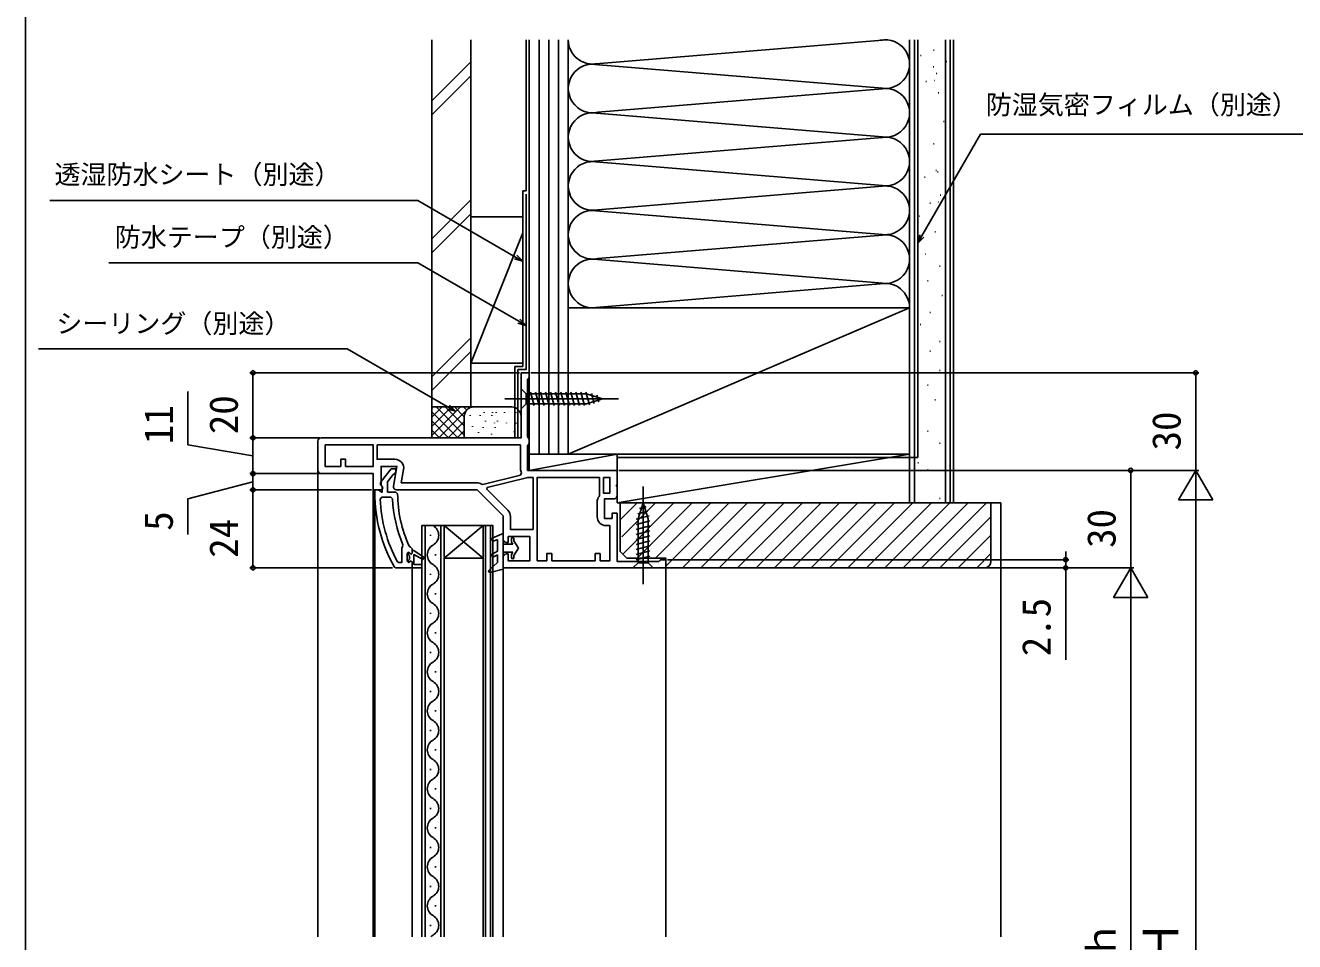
# Model space of a CAD drawing. Units: millimetres, scale not verified. Extents: x -525 to 525, y -785 to 781.
# Drawn here: x -525 to -134.6, y 340.2 to 622.1 of the extents above; entities that cross this region are included whole.
import ezdxf
from ezdxf.enums import TextEntityAlignment as Align

# ---------------------------------------------------------------- set-up
doc = ezdxf.new("R2010")
doc.units = ezdxf.units.MM
doc.header["$LTSCALE"] = 4
for name, color, linetype in [('0-2_YKK_11', 7, 'Continuous'), ('0-3_YKK_12', 2, 'Continuous'), ('0-4_YKK_13', 4, 'Continuous'), ('0-6_YKK_D', 6, 'Continuous'), ('0-7_YKK_ZWAK', 7, 'Continuous'), ('0-8_YSS_K', 3, 'Continuous'), ('0-9_YSS_KE', 3, 'Continuous')]:
    doc.layers.add(name, color=color, linetype=linetype)
doc.styles.add('ＭＳ ゴシック', font='')
doc.styles.get('ＭＳ ゴシック').set_extended_font_data('MS Gothic')

msp = doc.modelspace()

# ---------------------------------------------------------------- linework, layer by layer
at = {"layer": '0-2_YKK_11'}
for p, q in [((-435, 485.2), (-435, 494.2)), ((-370, 483), (-368.8, 483)), ((-349.1, 475.5), (-349.1, 470.9))]:
    msp.add_line(p, q, dxfattribs=at)
for points in [[(-434, 495.2), (-372.5, 495.2), (-372.5, 515.2), (-370, 515.2), (-370, 513.9), (-370.25, 513.467), (-370.5, 513.034), (-370.5, 495.566), (-370.25, 495.133), (-370, 494.7), (-370, 493.6), (-370.25, 493.167), (-370.5, 492.734), (-370.5, 485.2), (-343, 485.2), (-343, 480.958), (-343.12, 480.775), (-343.12, 480.225), (-343, 480.042), (-343, 477.4)], [(-416.8, 493), (-372.7, 493), (-372.7, 485.7)], [(-411.318, 488.6), (-416.8, 488.6), (-416.8, 493)], [(-411.785, 480.374), (-410.722, 486.4), (-415.6, 486.4), (-415.6, 480.644), (-415.058, 479.776), (-415.377, 479.2), (-418, 479.2), (-418, 484.2), (-434, 484.2)], [(-415.587, 481.717), (-412.475, 485.7), (-411, 485.7), (-411, 484.599), (-411.475, 484.099), (-411.845, 483.908), (-413.6, 481.661), (-413.6, 478.5), (-410.999, 478.5), (-410.5, 478.003)], [(-386.207, 481.4), (-409.37, 481.4), (-408.659, 485.431)], [(-372.377, 484.419), (-372.698, 483.697), (-384.283, 480.857), (-384.684, 480.929)], [(-417.5, 478.2), (-417.5, 479.2), (-416.4, 479.2), (-415.904, 478.763), (-415.606, 478.5), (-415.2, 478.5), (-415.2, 479.9), (-415.4, 480.3)], [(-376.591, 472.902), (-383.08, 479.391), (-382.923, 479.954), (-370.477, 483.006), (-370.302, 483.017)], [(-368.8, 483), (-368.8, 467), (-375.8, 467), (-375.8, 470.993)], [(-367.6, 457.4), (-367.6, 483), (-348.4, 483), (-348.4, 477.497), (-348.509, 477.185)], [(-415.863, 476.379), (-415.363, 476.9), (-412.561, 476.9), (-412.061, 476.422)], [(-378, 464), (-378, 471.2), (-386, 479.2), (-410.8, 479.2)], [(-344, 476.4), (-346.9, 476.4), (-346.9, 470.4), (-344.5, 470.4), (-344.5, 472), (-343, 472), (-343, 457.2), (-330.092, 457.2), (-329.796, 457.45), (-329.5, 457.7), (-328, 457.7), (-328, 455.2), (-378, 455.2), (-378, 458.5)], [(-377, 459.5), (-376.5, 459.5), (-376.5, 457.4), (-369.8, 457.4), (-369.8, 464.8), (-376.5, 464.8), (-376.5, 463), (-377, 463)], [(-346.4, 468.2), (-345.2, 468.2), (-345.2, 457.4), (-348.2, 457.4), (-348.2, 459.6), (-349.7, 459.6), (-349.7, 457.4), (-363.1, 457.4), (-363.1, 459.6), (-364.6, 459.6), (-364.6, 457.4), (-367.6, 457.4)], [(-409.2, 461.312), (-409.2, 456.8), (-410.106, 456.8), (-410.545, 457.062)], [(-408.855, 462.296), (-409.008, 461.706), (-409.2, 461.312)], [(-406.926, 461.891), (-406.486, 461.6), (-406, 461.1), (-406, 460.5), (-405.5, 460.5), (-402.368, 458.413), (-402.789, 457.735), (-405.5, 459.3), (-405.5, 456.2), (-403, 456.2), (-403, 455.2), (-406, 455.2), (-403, 455.2), (-403, 456.2), (-405.5, 456.2), (-405.5, 459.3), (-402.789, 457.735), (-402.368, 458.413), (-405.5, 460.5), (-406, 460.5), (-406, 459.7), (-406.3, 459.4), (-406.59, 459.625), (-407.075, 460), (-407.1, 460), (-407.1, 459.194), (-406.838, 458.896), (-406.838, 457.904), (-407.1, 457.606), (-407.1, 456.8), (-407.6, 457.3), (-407.6, 459.5), (-407.1, 460), (-407.1, 459.194), (-406.838, 458.896), (-406.838, 457.904), (-407.1, 457.606), (-407.1, 456.8), (-406.59, 457.175), (-406.3, 457.4)], [(-406.3, 457.4), (-406, 457.1), (-406, 455.2)], [(-406, 455.2), (-411.047, 455.2), (-411.482, 455.453)]]:
    msp.add_lwpolyline(points, dxfattribs=at)
for points in [[(-432.8, 493), (-418, 493), (-418, 486.4), (-426.5, 486.4), (-426.5, 488.6), (-428, 488.6), (-428, 486.4), (-432.8, 486.4)], [(-347.2, 483), (-347.2, 478.2), (-345.2, 478.2), (-345.2, 483)]]:
    msp.add_lwpolyline(points, close=True, dxfattribs=at)
for centre, radius, start, end in [((-434, 494.2), 1, 90, 180), ((-411.318, 485.9), 2.7, 350, 90), ((-434, 485.2), 1, 180, 270), ((-370, 485.7), 2.7, 180, 208.31334), ((-414.8, 481.1), 1, 141.91328, 233.13011), ((-410.8, 480.2), 1, 170, 270), ((-386.207, 478.7), 2.7, 55.65676, 90), ((-370, 485.7), 2.7, 263.58075, 270), ((-371.5, 478.2), 46, 179.99999, 209.63715), ((-371.5, 478.2), 44.4, 182.34992, 208.42982), ((-371.5, 478.2), 40.6, 182.5101, 203.06204), ((-371.5, 478.2), 39, 180.29012, 204.71984), ((-346.4, 475.5), 2.7, 141.37517, 180), ((-344, 477.4), 1, 270, 0), ((-378.5, 470.993), 2.7, 360, 45), ((-346.4, 470.9), 2.7, 180, 270), ((-377, 464), 1, 180, 270), ((-377, 458.5), 1, 90, 180)]:
    msp.add_arc(centre, radius, start, end, dxfattribs=at)
at = {"layer": '0-3_YKK_12'}
for p, q in [((-435, 485.2), (-435, 341.7)), ((-418, 479.7), (-418, 341.7)), ((-417.5, 479.2), (-417.5, 341.7)), ((-402, 341.7), (-402, 468.2)), ((-400.36, 465.4), (-400.36, 465)), ((-397.2, 468.2), (-397.2, 341.7)), ((-396.2, 468.2), (-384.2, 468.2)), ((-396.2, 468.2), (-384.2, 458.2)), ((-384.2, 468.2), (-396.2, 458.2)), ((-383.5, 341.7), (-383.5, 468.2)), ((-381.9, 468.2), (-381.9, 341.7)), ((-398.84, 459.4), (-398.84, 459)), ((-396.2, 458.2), (-384.2, 458.2)), ((-406, 341.7), (-406, 455.2)), ((-400.36, 453.4), (-400.36, 453)), ((-378, 455.7), (-378, 341.7)), ((-328.003, 455.7), (-328.003, 341.7)), ((-398.84, 447.4), (-398.84, 447)), ((-400.36, 441.4), (-400.36, 441)), ((-398.84, 435.4), (-398.84, 435)), ((-400.36, 429.4), (-400.36, 429)), ((-398.84, 423.4), (-398.84, 423)), ((-400.36, 417.4), (-400.36, 417)), ((-398.84, 411.4), (-398.84, 411)), ((-400.36, 405.4), (-400.36, 405)), ((-398.84, 399.4), (-398.84, 399)), ((-400.36, 393.4), (-400.36, 393)), ((-398.84, 387.4), (-398.84, 387)), ((-400.36, 381.4), (-400.36, 381)), ((-398.84, 375.4), (-398.84, 375)), ((-400.36, 369.4), (-400.36, 369)), ((-398.84, 363.4), (-398.84, 363)), ((-400.36, 357.4), (-400.36, 357)), ((-398.84, 351.4), (-398.84, 351)), ((-400.36, 345.4), (-400.36, 345))]:
    msp.add_line(p, q, dxfattribs=at)
for points in [[(-403, 341.7), (-403, 468.2), (-396.2, 468.2), (-396.2, 341.7)], [(-384.2, 341.7), (-384.2, 468.2), (-381.2, 468.2), (-381.2, 341.7)]]:
    msp.add_lwpolyline(points, dxfattribs=at)
for centre, start, end in [((-401.277, 465.2), 299.20254, 60.79746), ((-397.923, 459.2), 119.20254, 240.79746), ((-401.277, 453.2), 299.20254, 60.79746), ((-397.923, 447.2), 119.20254, 240.79746), ((-401.277, 441.2), 299.20254, 60.79746), ((-397.923, 435.2), 119.20254, 240.79746), ((-401.277, 429.2), 299.20254, 60.79746), ((-397.923, 423.2), 119.20254, 240.79746), ((-401.277, 417.2), 299.20254, 60.79746), ((-397.923, 411.2), 119.20254, 240.79746), ((-401.277, 405.2), 299.20254, 60.79746), ((-397.923, 399.2), 119.20254, 240.79746), ((-401.277, 393.2), 299.20254, 60.79746), ((-397.923, 387.2), 119.20254, 240.79746), ((-401.277, 381.2), 299.20254, 60.79746), ((-397.923, 375.2), 119.20254, 240.79746), ((-401.277, 369.2), 299.20254, 60.79746), ((-397.923, 363.2), 119.20254, 240.79746), ((-401.277, 357.2), 299.20254, 60.79746), ((-397.923, 351.2), 119.20254, 240.79746), ((-401.277, 345.2), 299.20254, 60.79746), ((-397.923, 339.2), 119.20254, 133.32971)]:
    msp.add_arc(centre, 3.437, start, end, dxfattribs=at)
at = {"layer": '0-4_YKK_13'}
for p, q in [((-372.5, 510.3), (-372.5, 504.1)), ((-372.5, 510.3), (-370.95, 508.75)), ((-352.416, 508.75), (-370.95, 508.75)), ((-370.95, 508.75), (-370.95, 505.65)), ((-368.524, 505.1), (-369.649, 509.3)), ((-366.971, 505.1), (-368.096, 509.3)), ((-365.418, 505.1), (-366.543, 509.3)), ((-363.865, 505.1), (-364.99, 509.3)), ((-362.312, 505.1), (-363.437, 509.3)), ((-360.759, 505.1), (-361.884, 509.3)), ((-359.206, 505.1), (-360.331, 509.3)), ((-357.653, 505.1), (-358.779, 509.3)), ((-356.1, 505.1), (-357.226, 509.3)), ((-354.547, 505.1), (-355.673, 509.3)), ((-352.994, 505.1), (-354.12, 509.3)), ((-351.511, 505.359), (-352.567, 509.3)), ((-347.5, 507.2), (-352.416, 508.75)), ((-350.079, 505.81), (-350.892, 508.846)), ((-348.647, 506.262), (-349.196, 508.312)), ((-377.5, 507.2), (-342.5, 507.2)), ((-372.5, 504.1), (-370.95, 505.65)), ((-370.95, 505.65), (-352.416, 505.65)), ((-347.5, 507.2), (-352.416, 505.65)), ((-335, 450.2), (-335, 480.2)), ((-333.61, 472.621), (-336.646, 471.808)), ((-335, 475.2), (-336.55, 470.284)), ((-334.062, 474.053), (-336.112, 473.504)), ((-335, 475.2), (-333.45, 470.284)), ((-333.159, 471.189), (-337.1, 470.133)), ((-332.9, 469.706), (-337.1, 468.58)), ((-336.55, 470.284), (-336.55, 456.75)), ((-333.45, 456.75), (-333.45, 470.284)), ((-381.193, 464.461), (-378, 465.8)), ((-378, 454.8), (-378, 465.8)), ((-332.9, 468.153), (-337.1, 467.027)), ((-332.9, 466.6), (-337.1, 465.474)), ((-332.9, 465.047), (-337.1, 463.921)), ((-380.807, 463.539), (-379.8, 463.961)), ((-375.071, 462.5), (-378, 462.5)), ((-375.5, 463.35), (-375.5, 464.1)), ((-375.446, 463.15), (-375.071, 462.5)), ((-374.7, 464.1), (-374.7, 463.466)), ((-373.3, 461.25), (-374.7, 463.466)), ((-373.3, 461.25), (-374.7, 459.034)), ((-332.9, 463.494), (-337.1, 462.368)), ((-332.9, 461.941), (-337.1, 460.816)), ((-379.8, 459.169), (-380.766, 458.658)), ((-379.8, 459.169), (-379.8, 456.8)), ((-378, 460), (-375.071, 460)), ((-375.5, 458.4), (-375.5, 459.15)), ((-375.446, 459.35), (-375.071, 460)), ((-374.7, 459.034), (-374.7, 458.4)), ((-332.9, 460.388), (-337.1, 459.263)), ((-332.9, 458.835), (-337.1, 457.71)), ((-382.367, 454.498), (-379.8, 456.8)), ((-382.004, 453.812), (-378, 454.8)), ((-338.1, 455.2), (-336.55, 456.75)), ((-338.1, 455.2), (-331.9, 455.2)), ((-336.55, 456.75), (-333.45, 456.75)), ((-331.9, 455.2), (-333.45, 456.75))]:
    msp.add_line(p, q, dxfattribs=at)
msp.add_lwpolyline([(-379.8, 463.961), (-379.8, 460.3), (-381.234, 459.542)], dxfattribs=at)
for centre, radius, start, end in [((-381, 464), 0.5, 112.74717, 292.74717), ((-375.1, 464.1), 0.4, 0, 180.00219), ((-375.1, 463.35), 0.4, 180, 210.00159), ((-381, 459.1), 0.5, 117.86478, 297.86478), ((-375.1, 459.15), 0.4, 150.0011, 180), ((-375.1, 458.4), 0.4, 180.00219, 0), ((-382.1, 454.2), 0.4, 131.88663, 283.8652)]:
    msp.add_arc(centre, radius, start, end, dxfattribs=at)
at = {"layer": '0-6_YKK_D'}
for p, q in [((-372.989, 515.2), (-456, 515.2)), ((-455, 515.2), (-455, 495.2)), ((-369.489, 515.2), (-163.988, 515.2)), ((-164.988, 515.2), (-164.988, 485.196)), ((-434.559, 495.2), (-456, 495.2)), ((-434.559, 495.2), (-456, 495.2)), ((-455, 484.2), (-455, 495.2)), ((-434.989, 484.2), (-456, 484.2)), ((-434.489, 484.2), (-456, 484.2)), ((-455, 484.2), (-455, 479.2)), ((-342.489, 485.2), (-163.988, 485.2)), ((-341.991, 485.196), (-163.988, 485.196)), ((-184.988, 455.196), (-184.988, 485.2)), ((-164.988, 485.2), (-170.238, 476.107)), ((-164.988, 485.2), (-159.738, 476.107)), ((-164.988, 485.2), (-164.988, 467.013)), ((-418.489, 479.2), (-456, 479.2)), ((-418.489, 479.2), (-456, 479.2)), ((-455, 479.2), (-455, 455.2)), ((-170.238, 476.107), (-159.738, 476.107)), ((-164.988, 205.7), (-164.988, 474.7)), ((-327.487, 457.7), (-203.988, 457.7)), ((-204.988, 457.7), (-204.988, 460.25)), ((-204.988, 457.7), (-204.988, 455.2)), ((-412.037, 455.2), (-456, 455.2)), ((-327.489, 455.2), (-203.988, 455.2)), ((-325.486, 455.196), (-183.988, 455.196)), ((-204.988, 455.2), (-204.988, 426.873)), ((-184.988, 455.195), (-190.238, 446.102)), ((-184.988, 455.195), (-179.738, 446.102)), ((-184.988, 455.195), (-184.988, 437.009)), ((-190.238, 446.102), (-179.738, 446.102)), ((-184.988, 444.695), (-184.988, 235.7))]:
    msp.add_line(p, q, dxfattribs=at)
for points in [[(-250.489, 555.119), (-249.214, 557.328), (-231.165, 588.59), (-107.946, 588.59)], [(-371.988, 549.564), (-374.197, 550.839), (-404.276, 568.206), (-517.454, 568.206)], [(-248.623, 556.986), (-250.489, 555.119), (-249.806, 557.669)], [(-373.855, 551.431), (-371.988, 549.564), (-374.538, 550.248)], [(-370.988, 529.801), (-373.197, 531.076), (-404.276, 549.02), (-499.3, 549.02)], [(-372.855, 531.668), (-370.988, 529.801), (-373.538, 530.485)], [(-392.689, 503.384), (-394.897, 504.659), (-425.977, 522.602), (-521, 522.602)], [(-455, 489.7), (-475, 493.094), (-475, 509.435)], [(-394.555, 505.25), (-392.689, 503.384), (-395.239, 504.067)], [(-455, 481.7), (-475, 476.443), (-475, 465.489)]]:
    msp.add_lwpolyline(points, dxfattribs=at)
for centre in [(-455, 515.2), (-164.988, 515.2), (-455, 495.2), (-455, 495.2), (-455, 484.2), (-455, 484.2), (-184.988, 485.2), (-455, 479.2), (-455, 479.2), (-204.988, 457.7), (-455, 455.2), (-204.988, 455.2)]:
    msp.add_circle(centre, 0.637, dxfattribs=at)
at = {"layer": '0-7_YKK_ZWAK'}
msp.add_line((-525, 745.2), (-525, -784.8), dxfattribs=at)
at = {"layer": '0-8_YSS_K'}
for p, q in [((-369.988, 617.7), (-369.988, 490.2)), ((-366.988, 617.7), (-366.988, 490.2)), ((-363.988, 617.7), (-363.988, 490.2)), ((-360.988, 617.7), (-360.988, 490.2)), ((-357.989, 535.2), (-357.989, 617.7)), ((-357.988, 490.2), (-357.988, 617.7)), ((-350.795, 610.206), (-260.108, 617.7)), ((-252.989, 535.2), (-252.989, 617.7)), ((-251.488, 475.2), (-251.488, 617.7)), ((-241.988, 475.2), (-241.988, 617.7)), ((-239.488, 617.7), (-239.488, 475.2)), ((-245.633, 614.485), (-245.433, 614.485)), ((-399.989, 598.84), (-387.989, 610.84)), ((-351.078, 610.217), (-260.108, 602.7)), ((-249.634, 612.884), (-249.434, 612.884)), ((-245.796, 609.376), (-245.596, 609.376)), ((-241.794, 610.977), (-241.594, 610.977)), ((-399.989, 594.598), (-387.989, 606.598)), ((-245.39, 605.181), (-245.19, 605.181)), ((-244.832, 607.282), (-244.632, 607.282)), ((-348.958, 595.358), (-260.108, 602.7)), ((-248.034, 604.881), (-247.834, 604.881)), ((-244.195, 601.373), (-243.995, 601.373)), ((-260.108, 587.7), (-351.807, 595.277)), ((-242.595, 592.57), (-242.395, 592.57)), ((-349.957, 580.275), (-260.108, 587.7)), ((-245.654, 585.639), (-245.454, 585.639)), ((-260.108, 572.7), (-350.882, 580.201)), ((-248.407, 575.439), (-248.207, 575.439)), ((-244.908, 577.433), (-244.708, 577.433)), ((-244.405, 577.039), (-244.205, 577.039)), ((-348.924, 565.361), (-260.108, 572.7)), ((-399.989, 556.414), (-387.989, 568.414)), ((-246.806, 567.436), (-246.606, 567.436)), ((-244.162, 567.735), (-243.962, 567.735)), ((-243.605, 569.836), (-243.405, 569.836)), ((-399.989, 552.171), (-387.989, 564.171)), ((-387.989, 563.2), (-371.988, 563.2)), ((-387.989, 563.2), (-387.989, 518.2)), ((-349.544, 565.09), (-260.108, 557.7)), ((-250.007, 563.434), (-249.807, 563.434)), ((-369.989, 518.2), (-369.989, 562.2)), ((-245.205, 558.632), (-245.005, 558.632)), ((-371.988, 558.227), (-387.989, 518.2)), ((-260.108, 557.7), (-348.958, 550.358)), ((-248.265, 551.701), (-248.065, 551.701)), ((-348.958, 550.042), (-260.108, 542.7)), ((-243.789, 547.971), (-243.589, 547.971)), ((-247.519, 543.495), (-247.319, 543.495)), ((-350.795, 535.206), (-262.021, 542.542)), ((-243.043, 539.019), (-242.843, 539.019)), ((-357.989, 490.2), (-252.989, 535.2)), ((-246.773, 533.798), (-246.573, 533.798)), ((-249.757, 530.068), (-249.557, 530.068)), ((-387.989, 525.988), (-399.989, 513.988)), ((-243.789, 524.846), (-243.589, 524.846)), ((-399.989, 509.745), (-387.989, 521.745)), ((-246.773, 521.862), (-246.573, 521.862)), ((-371.988, 518.2), (-387.989, 518.2)), ((-250.503, 518.878), (-250.303, 518.878)), ((-243.789, 515.894), (-243.589, 515.894)), ((-247.519, 511.418), (-247.319, 511.418)), ((-399.989, 504.743), (-399.989, 495.236)), ((-386.989, 504.743), (-399.989, 504.743)), ((-399.989, 495.885), (-391.131, 504.743)), ((-399.989, 498.713), (-393.96, 504.743)), ((-399.989, 501.542), (-396.788, 504.743)), ((-399.989, 504.37), (-399.617, 504.743)), ((-398.676, 504.743), (-389.989, 496.056)), ((-397.81, 495.236), (-388.303, 504.743)), ((-395.847, 504.743), (-389.989, 498.885)), ((-393.019, 504.743), (-389.989, 501.713)), ((-390.19, 504.743), (-389.209, 503.761)), ((-387.362, 504.743), (-387.341, 504.722)), ((-375.405, 504.742), (-386.989, 504.743)), ((-245.281, 506.942), (-245.081, 506.942)), ((-399.989, 503.228), (-391.998, 495.237)), ((-399.989, 500.4), (-394.826, 495.236)), ((-394.981, 495.236), (-389.989, 500.228)), ((-389.989, 501.743), (-389.989, 495.237)), ((-388.162, 501.938), (-388.162, 502.138)), ((-385.149, 501.938), (-385.149, 502.138)), ((-383.822, 502.939), (-383.822, 503.139)), ((-383.488, 500.269), (-383.488, 500.469)), ((-381.478, 501.938), (-381.478, 502.138)), ((-381.307, 502.939), (-381.307, 503.139)), ((-380.695, 499.666), (-380.695, 499.866)), ((-380.151, 502.939), (-380.151, 503.139)), ((-379.817, 500.269), (-379.817, 500.469)), ((-377.636, 502.939), (-377.636, 503.139)), ((-377.024, 499.666), (-377.024, 499.866)), ((-374.139, 502.939), (-374.139, 503.139)), ((-373.969, 499.601), (-373.969, 499.801)), ((-372.489, 501.743), (-372.489, 496.242)), ((-250.503, 502.466), (-250.303, 502.466)), ((-399.989, 497.571), (-397.654, 495.236)), ((-392.152, 495.237), (-389.972, 497.417)), ((-387.494, 498.6), (-387.494, 498.8)), ((-385.663, 496.743), (-385.663, 496.943)), ((-384.147, 498.266), (-384.147, 498.466)), ((-381.641, 496.263), (-381.641, 496.463)), ((-380.476, 498.266), (-380.476, 498.466)), ((-374.636, 496.931), (-374.636, 497.131)), ((-247.519, 497.244), (-247.319, 497.244)), ((-243.789, 493.514), (-243.589, 493.514)), ((-369.989, 490.2), (-369.989, 485.2)), ((-369.989, 490.2), (-342.989, 490.2)), ((-369.989, 485.2), (-342.989, 490.2)), ((-357.988, 490.2), (-369.988, 490.2)), ((-342.989, 485.2), (-342.989, 490.2)), ((-342.989, 475.2), (-342.989, 490.2)), ((-252.988, 490.2), (-342.989, 490.2)), ((-342.988, 475.201), (-252.988, 490.2)), ((-252.988, 490.2), (-252.988, 475.2)), ((-369.989, 485.2), (-342.989, 485.2)), ((-250.503, 487.531), (-250.303, 487.531)), ((-247.519, 485.309), (-247.319, 485.309)), ((-243.789, 476.579), (-243.589, 476.579)), ((-252.988, 475.2), (-342.989, 475.2)), ((-341.989, 470.023), (-336.813, 475.2)), ((-341.573, 464.783), (-331.156, 475.2)), ((-341.244, 459.455), (-325.499, 475.2)), ((-336.842, 458.2), (-319.842, 475.2)), ((-331.185, 458.2), (-314.185, 475.2)), ((-327.989, 455.739), (-308.528, 475.2)), ((-322.872, 455.2), (-302.872, 475.2)), ((-317.215, 455.2), (-297.215, 475.2)), ((-311.558, 455.2), (-291.558, 475.2)), ((-305.901, 455.2), (-285.901, 475.2)), ((-300.244, 455.2), (-280.244, 475.2)), ((-294.587, 455.2), (-274.587, 475.2)), ((-288.93, 455.2), (-268.93, 475.2)), ((-283.274, 455.2), (-263.274, 475.2)), ((-277.617, 455.2), (-257.617, 475.2)), ((-271.96, 455.2), (-251.96, 475.2)), ((-266.303, 455.2), (-246.303, 475.2)), ((-260.646, 455.2), (-240.646, 475.2)), ((-254.989, 455.2), (-234.989, 475.2)), ((-249.332, 455.2), (-229.332, 475.2)), ((-227.989, 475.2), (-224.989, 475.2)), ((-224.988, 475.2), (-224.988, 341.699)), ((-243.676, 455.2), (-227.989, 470.886)), ((-238.019, 455.2), (-227.989, 465.229)), ((-232.362, 455.2), (-227.989, 459.573))]:
    msp.add_line(p, q, dxfattribs=at)
for centre, radius, start, end in [((-350.489, 617.7), 7.5, 179.99999, 281.78379), ((-260.489, 610.2), 7.5, 258.21646, 101.78354), ((-350.489, 602.7), 7.5, 78.21668, 281.78356), ((-260.489, 595.2), 7.5, 258.21646, 101.78364), ((-350.489, 587.7), 7.5, 78.21644, 281.78379), ((-260.489, 580.2), 7.5, 258.21646, 101.78354), ((-350.489, 572.7), 7.5, 78.21668, 281.78379), ((-260.489, 565.2), 7.5, 258.21646, 101.78354), ((-350.489, 557.7), 7.5, 78.21668, 281.78379), ((-260.489, 550.2), 7.5, 258.21646, 101.78354), ((-350.489, 542.7), 7.5, 78.21668, 281.78379), ((-260.489, 535.2), 7.5, 0, 101.78354), ((-386.989, 501.743), 3, 90, 180), ((-375.488, 501.743), 3, 0, 90)]:
    msp.add_arc(centre, radius, start, end, dxfattribs=at)
at = {"layer": '0-9_YSS_KE'}
for p, q in [((-399.989, 617.7), (-399.989, 504.743)), ((-370.988, 571.203), (-370.988, 617.7)), ((-252.988, 617.7), (-252.988, 475.2)), ((-250.489, 489.2), (-250.489, 617.7)), ((-371.988, 571.203), (-370.988, 571.203)), ((-371.988, 571.203), (-371.988, 562.2)), ((-370.988, 570.203), (-370.988, 562.2)), ((-374.488, 517.2), (-374.488, 495.2)), ((-373.488, 516.2), (-373.488, 495.2)), ((-250.489, 489.2), (-342.989, 489.2))]:
    msp.add_line(p, q, dxfattribs=at)
for points in [[(-387.989, 617.7), (-387.989, 504.743), (-399.989, 504.743)], [(-240.488, 617.7), (-240.488, 475.2), (-252.988, 475.2)], [(-374.488, 517.2), (-371.988, 517.2), (-371.988, 563.2)], [(-373.488, 516.2), (-370.988, 516.2), (-370.988, 562.2)], [(-341.989, 475.2), (-227.989, 475.2), (-227.989, 457.2)], [(-229.989, 455.2), (-327.989, 455.2), (-327.989, 458.2), (-339.989, 458.2), (-341.989, 460.2), (-341.989, 475.2)]]:
    msp.add_lwpolyline(points, dxfattribs=at)
msp.add_lwpolyline([(-252.989, 490.2), (-252.989, 535.2), (-357.989, 535.2), (-357.989, 490.2)], close=True, dxfattribs=at)
msp.add_arc((-229.989, 457.2), 2, 270.00001, 359.99999, dxfattribs=at)

# ---------------------------------------------------------------- texts
at = {"layer": '0-6_YKK_D', "style": 'ＭＳ ゴシック'}
for s, p in [('防湿気密フィルム（別途）', (-229.572, 593.016)), ('透湿防水シート（別途）', (-516.053, 571.555)), ('防水テープ（別途）', (-497.505, 552.258)), ('シーリング（別途）', (-515.478, 525.704))]:
    msp.add_text(s, height=5.865, dxfattribs=at).set_placement(p, align=Align.BOTTOM_LEFT)
for s, height, p in [('20', 8.798, (-457, 496.336)), ('11', 8.798, (-477, 493.253)), ('30', 8.798, (-166.988, 491.334)), ('30', 8.798, (-186.988, 461.334)), ('5', 8.798, (-477, 466.603)), ('24', 8.798, (-457, 458.302)), ('2.5', 8.798, (-206.988, 427.986)), ('ｈ', 8.798, (-186.988, 334.675)), ('Ｈ', 11, (-166.988, 331.848))]:
    msp.add_text(s, height=height, rotation=90, dxfattribs=at).set_placement(p, align=Align.BOTTOM_LEFT)

doc.saveas('drawing.dxf')
